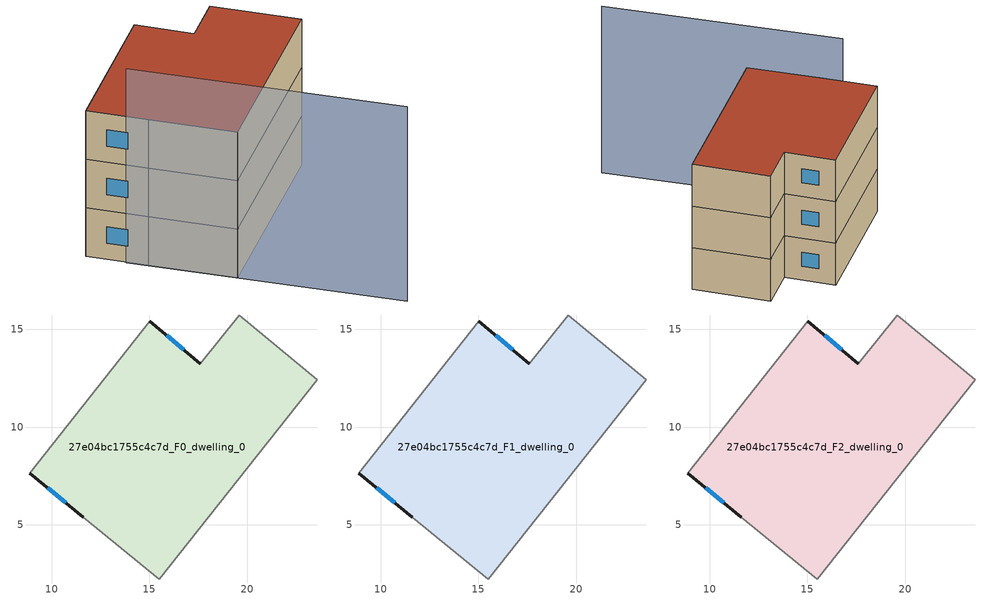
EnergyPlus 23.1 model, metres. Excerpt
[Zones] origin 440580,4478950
27e04bc1755c4c7d_F0_dwelling_0
 floor ground (EU_floor_Construction): 23.59,12.42 15.51,2.23 11.62,5.39 8.88,7.63 15.03,15.43 17.62,13.25 19.6,15.74 z0
 wall outside (EU_wall_Construction): 8.88,7.63 11.62,5.39 / 17.62,13.25 15.03,15.43 z0:3
 wall adiabatic (EU_wall_Construction): 11.62,5.39 15.51,2.23 23.59,12.42 19.6,15.74 17.62,13.25 / 15.03,15.43 8.88,7.63 z0:3
 window (EU_Window_Construction): 9.79,6.89 10.71,6.13 / 16.76,13.97 15.89,14.71 z0.99:2.01
27e04bc1755c4c7d_F1_dwelling_0
 floor to 27e04bc1755c4c7d_F0_dwelling_0 (EU_floor_Construction): 23.59,12.42 15.51,2.23 11.62,5.39 8.88,7.63 15.03,15.43 17.62,13.25 19.6,15.74 z3
 wall outside (EU_wall_Construction): 8.88,7.63 11.62,5.39 / 17.62,13.25 15.03,15.43 z3:6
 wall adiabatic (EU_wall_Construction): 11.62,5.39 15.51,2.23 23.59,12.42 19.6,15.74 17.62,13.25 / 15.03,15.43 8.88,7.63 z3:6
 window (EU_Window_Construction): 9.79,6.89 10.71,6.13 / 16.76,13.97 15.89,14.71 z3.99:5.01
27e04bc1755c4c7d_F2_dwelling_0
 floor to 27e04bc1755c4c7d_F1_dwelling_0 (EU_floor_Construction): 23.59,12.42 15.51,2.23 11.62,5.39 8.88,7.63 15.03,15.43 17.62,13.25 19.6,15.74 z6
 wall outside (EU_wall_Construction): 8.88,7.63 11.62,5.39 / 17.62,13.25 15.03,15.43 z6:9
 wall adiabatic (EU_wall_Construction): 11.62,5.39 15.51,2.23 23.59,12.42 19.6,15.74 17.62,13.25 / 15.03,15.43 8.88,7.63 z6:9
 window (EU_Window_Construction): 9.79,6.89 10.71,6.13 / 16.76,13.97 15.89,14.71 z6.99:8.01
 roof outside (EU_roof_Construction): 15.51,2.23 23.59,12.42 19.6,15.74 17.62,13.25 15.03,15.43 8.88,7.63 11.62,5.39 z9
shading: 22.91,-3.73 10.59,6.11 z0:12
[Building]
EU S2 Campaign: North Axis=0; Terrain=City; Solar Distribution=FullExterior
[Site:Location]
Madrid: Latitude=40.5; Longitude=-3.5; Time Zone=1; Elevation=609
[SizingPeriod:WeatherFileDays]
AnnualSizingPeriod: Begin Month=1; Begin Day of Month=1; End Month=12; End Day of Month=31; Day of Week for Start Day=Monday; Use Weather File Daylight Saving Period=No; Use Weather File Rain and Snow Indicators=No
[MATERIAL]
EU_InternalMass_Material: Roughness=MediumRough; Thickness=0.1; Conductivity=1; Density=1800; Specific Heat=900; Thermal Absorptance=0.9; Solar Absorptance=0.7; Visible Absorptance=0.7
[MATERIAL:NOMASS] Roughness=MediumRough; Thermal Absorptance=0.9; Solar Absorptance=0.7; Visible Absorptance=0.7
Name | Thermal Resistance
EU_wall_NoMass | 0.609216
EU_roof_NoMass | 0.513268
EU_floor_NoMass | 0.568163
[WINDOWMATERIAL:SIMPLEGLAZINGSYSTEM]
EU_Window_SimpleGlazing: UFactor=5.50606; Solar Heat Gain Coefficient=0.85; Visible Transmittance=0.85
[CONSTRUCTION]
EU_wall_Construction: EU_wall_NoMass
EU_roof_Construction: EU_roof_NoMass
EU_floor_Construction: EU_floor_NoMass
EU_Window_Construction: EU_Window_SimpleGlazing
EU_InternalMass_Construction: EU_InternalMass_Material
[ZONE] Type=1; Multiplier=1; Ceiling Height=autocalculate; Volume=303.208; Floor Area=autocalculate; Part of Total Floor Area=Yes
27e04bc1755c4c7d_F0_dwelling_0; 27e04bc1755c4c7d_F1_dwelling_0; 27e04bc1755c4c7d_F2_dwelling_0
[INTERNALMASS] Construction=EU_InternalMass_Construction; Surface Area=101.069
Name | Zone or ZoneList
27e04bc1755c4c7d_F0_dwelling_0_EU_InternalMass | 27e04bc1755c4c7d_F0_dwelling_0
27e04bc1755c4c7d_F1_dwelling_0_EU_InternalMass | 27e04bc1755c4c7d_F1_dwelling_0
27e04bc1755c4c7d_F2_dwelling_0_EU_InternalMass | 27e04bc1755c4c7d_F2_dwelling_0
[OTHEREQUIPMENT] Fuel Type=Electricity; Design Level Calculation Method=Watts/Area; Power per Zone Floor Area=1; Fraction Latent=0; Fraction Radiant=0; Fraction Lost=0; Carbon Dioxide Generation Rate=0; EndUse Subcategory=EU_Step8_InternalGains
Name | Zone or ZoneList or Space or SpaceList | Schedule
EU_Step8_InternalGain_27e04bc1755c4c7d_F0_dwelling_0_f000 | 27e04bc1755c4c7d_F0_dwelling_0 | EU_Step8_GainSchedule_27e04bc1755c4c7d_F0_dwelling_0_f000
EU_Step8_InternalGain_27e04bc1755c4c7d_F1_dwelling_0_f000 | 27e04bc1755c4c7d_F1_dwelling_0 | EU_Step8_GainSchedule_27e04bc1755c4c7d_F1_dwelling_0_f000
EU_Step8_InternalGain_27e04bc1755c4c7d_F2_dwelling_0_f000 | 27e04bc1755c4c7d_F2_dwelling_0 | EU_Step8_GainSchedule_27e04bc1755c4c7d_F2_dwelling_0_f000
[ZONEVENTILATION:DESIGNFLOWRATE] Schedule=EU_AlwaysOn; Design Flow Rate Calculation Method=AirChanges/Hour; Air Changes per Hour=0.752966; Ventilation Type=Natural; Fan Pressure Rise=0; Fan Total Efficiency=1; Constant Term Coefficient=1; Temperature Term Coefficient=0; Velocity Term Coefficient=0; Velocity Squared Term Coefficient=0; Minimum Indoor Temperature=-100; Maximum Indoor Temperature=100; Delta Temperature=-100; Minimum Outdoor Temperature=-100; Maximum Outdoor Temperature=100; Maximum Wind Speed=40
Name | Zone or ZoneList or Space or SpaceList
EU_ConstantAir_27e04bc1755c4c7d_F0_dwelling_0 | 27e04bc1755c4c7d_F0_dwelling_0
EU_ConstantAir_27e04bc1755c4c7d_F1_dwelling_0 | 27e04bc1755c4c7d_F1_dwelling_0
EU_ConstantAir_27e04bc1755c4c7d_F2_dwelling_0 | 27e04bc1755c4c7d_F2_dwelling_0
[HVACTEMPLATE:THERMOSTAT] Constant Heating Setpoint=20; Constant Cooling Setpoint=50
EU_HeatOnly_27e04bc1755c4c7d_F0_dwelling_0; EU_HeatOnly_27e04bc1755c4c7d_F1_dwelling_0; EU_HeatOnly_27e04bc1755c4c7d_F2_dwelling_0
[HVACTEMPLATE:ZONE:IDEALLOADSAIRSYSTEM] System Availability Schedule=EU_AlwaysOn; Maximum Heating Supply Air Temperature=50; Minimum Cooling Supply Air Temperature=13; Maximum Heating Supply Air Humidity Ratio=0.0156; Minimum Cooling Supply Air Humidity Ratio=0.0077; Heating Limit=NoLimit; Cooling Limit=NoLimit; Heating Availability Schedule=EU_AlwaysOn; Cooling Availability Schedule=EU_CoolingOff; Dehumidification Control Type=ConstantSensibleHeatRatio; Cooling Sensible Heat Ratio=0.7; Dehumidification Setpoint=60; Humidification Control Type=None; Humidification Setpoint=30; Outdoor Air Method=None; Outdoor Air Flow Rate per Person=0.00944; Outdoor Air Flow Rate per Zone Floor Area=0; Outdoor Air Flow Rate per Zone=0; Demand Controlled Ventilation Type=None; Outdoor Air Economizer Type=NoEconomizer; Heat Recovery Type=None; Sensible Heat Recovery Effectiveness=0.7; Latent Heat Recovery Effectiveness=0.65
Name | Template Thermostat
27e04bc1755c4c7d_F0_dwelling_0 | EU_HeatOnly_27e04bc1755c4c7d_F0_dwelling_0
27e04bc1755c4c7d_F1_dwelling_0 | EU_HeatOnly_27e04bc1755c4c7d_F1_dwelling_0
27e04bc1755c4c7d_F2_dwelling_0 | EU_HeatOnly_27e04bc1755c4c7d_F2_dwelling_0
[SIZING:ZONE] Zone Cooling Design Supply Air Temperature Input Method=SupplyAirTemperature; Zone Cooling Design Supply Air Temperature=13; Zone Heating Design Supply Air Temperature Input Method=SupplyAirTemperature; Zone Heating Design Supply Air Temperature=50; Zone Cooling Design Supply Air Humidity Ratio=0.008; Zone Heating Design Supply Air Humidity Ratio=0.008; Cooling Design Air Flow Method=DesignDay; Cooling Design Air Flow Rate=0; Cooling Minimum Air Flow per Zone Floor Area=0.000762; Cooling Minimum Air Flow=0; Cooling Minimum Air Flow Fraction=0.2; Heating Design Air Flow Method=DesignDay; Heating Design Air Flow Rate=0; Heating Maximum Air Flow per Zone Floor Area=0.002032; Heating Maximum Air Flow=0.141576; Heating Maximum Air Flow Fraction=0.3; Account for Dedicated Outdoor Air System=No; Dedicated Outdoor Air System Control Strategy=NeutralSupplyAir; Dedicated Outdoor Air Low Setpoint Temperature for Design=autosize; Dedicated Outdoor Air High Setpoint Temperature for Design=autosize; Zone Load Sizing Method=Sensible Load Only No Latent Load; Zone Latent Cooling Design Supply Air Humidity Ratio Input Method=HumidityRatioDifference; Zone Cooling Design Supply Air Humidity Ratio Difference=0.005; Zone Latent Heating Design Supply Air Humidity Ratio Input Method=HumidityRatioDifference; Zone Humidification Design Supply Air Humidity Ratio Difference=0.005
27e04bc1755c4c7d_F0_dwelling_0; 27e04bc1755c4c7d_F1_dwelling_0; 27e04bc1755c4c7d_F2_dwelling_0
[SCHEDULE:CONSTANT]
Name | Hourly Value
EU_AlwaysOn | 1
EU_CoolingOff | 0
[SCHEDULE:FILE] Column Number=1; Rows to Skip at Top=0; Number of Hours of Data=8760; Column Separator=Comma; Interpolate to Timestep=No; Minutes per Item=60; Adjust Schedule for Daylight Savings=Yes
Name | File
EU_Step8_GainSchedule_27e04bc1755c4c7d_F0_dwelling_0_f000 | ../../schedules/27e04bc1755c4c7d/27e04bc1755c4c7d_F0_dwelling_0_f000_gain.csv
EU_Step8_GainSchedule_27e04bc1755c4c7d_F1_dwelling_0_f000 | ../../schedules/27e04bc1755c4c7d/27e04bc1755c4c7d_F1_dwelling_0_f000_gain.csv
EU_Step8_GainSchedule_27e04bc1755c4c7d_F2_dwelling_0_f000 | ../../schedules/27e04bc1755c4c7d/27e04bc1755c4c7d_F2_dwelling_0_f000_gain.csv
